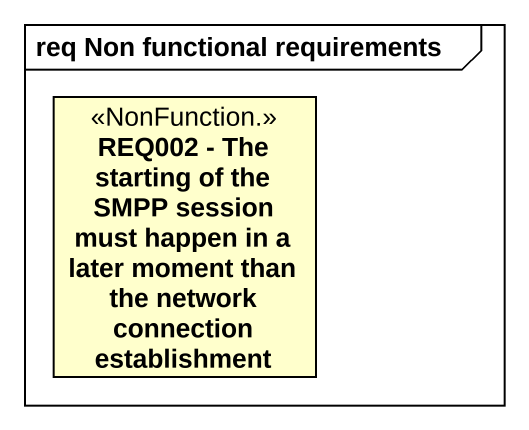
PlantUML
@startuml
mainframe req Non functional requirements
hide circle
hide empty members
class "REQ002 - The starting of the SMPP session must happen in a later moment than the network connection establishment" as REQ002_The_starting_of_the <<NonFunction.>>
@enduml
